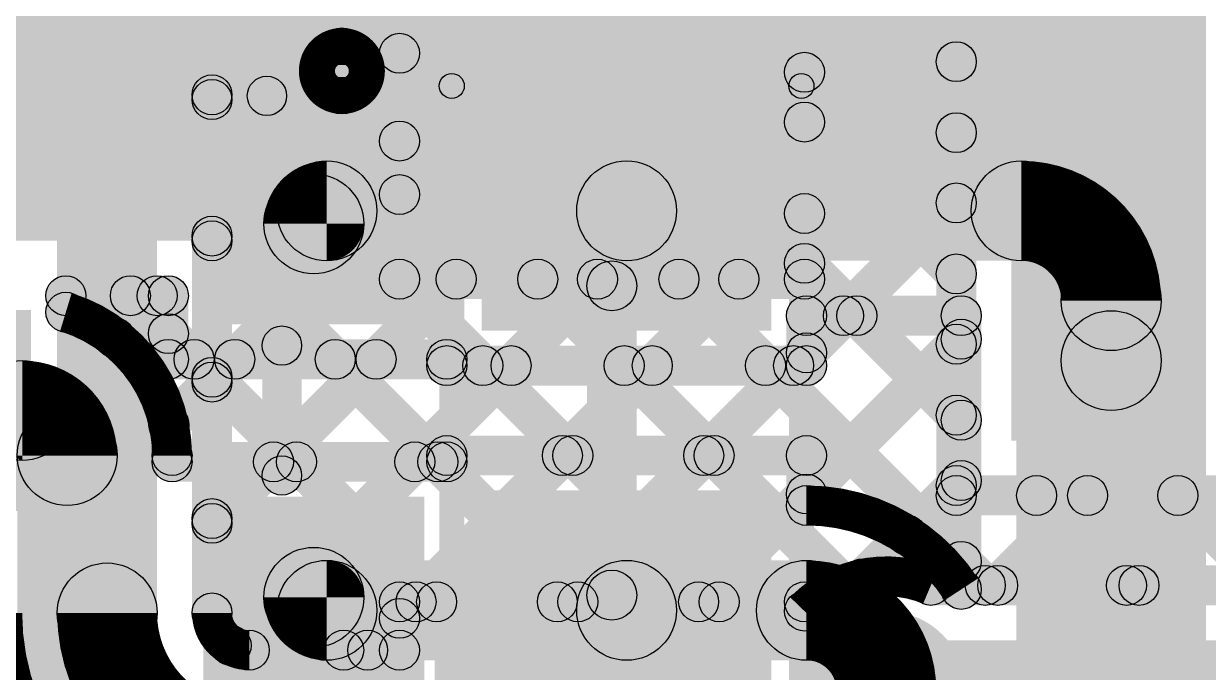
# Model space of a CAD drawing. Header units: millimetres. Extents: x 3.07 to 5.81, y 1.29 to 3.84.
# Drawn here: x 4.6853 to 4.9224, y 1.9496 to 2.0795 of the extents above; entities that cross this region are included whole.
import ezdxf

# ---------------------------------------------------------------- set-up
doc = ezdxf.new("R2010")
doc.units = ezdxf.units.MM
doc.header["$MEASUREMENT"] = 0
for name, color, linetype in [('BottomLayer', 5, 'Continuous'), ('BottomOverlay', 54, 'Continuous'), ('BottomPaste', 16, 'Continuous'), ('BottomSolder', 6, 'Continuous'), ('TopLayer', 1, 'Continuous'), ('TopOverlay', 2, 'Continuous'), ('TopPaste', 8, 'Continuous'), ('TopSolder', 216, 'Continuous'), ('ViaHoleLayer', 16, 'Continuous')]:
    doc.layers.add(name, color=color, linetype=linetype)

# ---------------------------------------------------------------- blocks, each defined once
blk = doc.blocks.new('1655_13')
at = {"layer": 'TopLayer'}
for points in [[(0.06693, 0.04331), (0.06693, 0.08268), (0.12598, 0.08268), (0.12598, 0.04331)], [(0.06693, -0.08268), (0.06693, -0.04331), (0.12598, -0.04331), (0.12598, -0.08268)]]:
    blk.add_hatch(color=1, dxfattribs=at).paths.add_polyline_path(points)
at = {"layer": 'TopOverlay'}
h = blk.add_hatch(color=2, dxfattribs=at)
edge = h.paths.add_edge_path()
edge.add_arc((0.09843, 0.03096), 0.005, 0, 360)
blk.add_hatch(color=2, dxfattribs=at).paths.add_polyline_path([(0.10343, -0.03096), (0.09343, -0.03096), (0.09343, 0.03096), (0.10343, 0.03096)])
h = blk.add_hatch(color=2, dxfattribs=at)
edge = h.paths.add_edge_path()
edge.add_arc((0.09843, -0.03096), 0.005, 0, 360)
at = {"layer": 'TopPaste'}
for points in [[(0.06693, 0.04331), (0.06693, 0.08268), (0.12598, 0.08268), (0.12598, 0.04331)], [(0.06693, -0.08268), (0.06693, -0.04331), (0.12598, -0.04331), (0.12598, -0.08268)]]:
    blk.add_hatch(color=8, dxfattribs=at).paths.add_polyline_path(points)
at = {"layer": 'TopSolder'}
for points in [[(0.06293, 0.03931), (0.06293, 0.08668), (0.12998, 0.08668), (0.12998, 0.03931)], [(0.06293, -0.08668), (0.06293, -0.03931), (0.12998, -0.03931), (0.12998, -0.08668)]]:
    blk.add_hatch(color=216, dxfattribs=at).paths.add_polyline_path(points)
at = {"layer": 'TopOverlay'}
for centre in [(0.09843, 0.03096), (0.09843, -0.03096)]:
    blk.add_circle(centre, 0.005, dxfattribs=at)
blk = doc.blocks.new('RES0805_B_32')
at = {"layer": 'BottomLayer'}
for points in [[(-0.06, 0.025), (-0.02, 0.025), (-0.02, -0.025), (-0.06, -0.025)], [(0.02, 0.025), (0.06, 0.025), (0.06, -0.025), (0.02, -0.025)]]:
    blk.add_hatch(color=5, dxfattribs=at).paths.add_polyline_path(points)
at = {"layer": 'BottomOverlay'}
h = blk.add_hatch(color=54, dxfattribs=at)
edge = h.paths.add_edge_path()
edge.add_arc((-0.065, 0.035), 0.0025, 0, 360)
h = blk.add_hatch(color=54, dxfattribs=at)
edge = h.paths.add_edge_path()
edge.add_arc((-0.065, 0.035), 0.0025, 0, 360)
for points in [[(0.065, 0.0375), (0.065, 0.0325), (-0.065, 0.0325), (-0.065, 0.0375)], [(-0.0625, -0.035), (-0.0675, -0.035), (-0.0675, 0.035), (-0.0625, 0.035)], [(0.0675, -0.035), (0.0625, -0.035), (0.0625, 0.035), (0.0675, 0.035)], [(0.065, -0.0325), (0.065, -0.0375), (-0.065, -0.0375), (-0.065, -0.0325)]]:
    blk.add_hatch(color=54, dxfattribs=at).paths.add_polyline_path(points)
h = blk.add_hatch(color=54, dxfattribs=at)
edge = h.paths.add_edge_path()
edge.add_arc((0.065, 0.035), 0.0025, 0, 360)
h = blk.add_hatch(color=54, dxfattribs=at)
edge = h.paths.add_edge_path()
edge.add_arc((0.065, 0.035), 0.0025, 0, 360)
h = blk.add_hatch(color=54, dxfattribs=at)
edge = h.paths.add_edge_path()
edge.add_arc((-0.065, -0.035), 0.0025, 0, 360)
h = blk.add_hatch(color=54, dxfattribs=at)
edge = h.paths.add_edge_path()
edge.add_arc((-0.065, -0.035), 0.0025, 0, 360)
h = blk.add_hatch(color=54, dxfattribs=at)
edge = h.paths.add_edge_path()
edge.add_arc((0.065, -0.035), 0.0025, 0, 360)
h = blk.add_hatch(color=54, dxfattribs=at)
edge = h.paths.add_edge_path()
edge.add_arc((0.065, -0.035), 0.0025, 0, 360)
at = {"layer": 'BottomPaste'}
for points in [[(-0.06, 0.025), (-0.02, 0.025), (-0.02, -0.025), (-0.06, -0.025)], [(0.02, 0.025), (0.06, 0.025), (0.06, -0.025), (0.02, -0.025)]]:
    blk.add_hatch(color=16, dxfattribs=at).paths.add_polyline_path(points)
at = {"layer": 'BottomSolder'}
for points in [[(-0.064, 0.029), (-0.016, 0.029), (-0.016, -0.029), (-0.064, -0.029)], [(0.016, 0.029), (0.064, 0.029), (0.064, -0.029), (0.016, -0.029)]]:
    blk.add_hatch(color=6, dxfattribs=at).paths.add_polyline_path(points)
at = {"layer": 'BottomOverlay'}
for centre in [(-0.065, 0.035), (-0.065, 0.035), (0.065, 0.035), (0.065, 0.035), (-0.065, -0.035), (-0.065, -0.035), (0.065, -0.035), (0.065, -0.035)]:
    blk.add_circle(centre, 0.0025, dxfattribs=at)
blk = doc.blocks.new('SOT_23_B_56')
at = {"layer": 'BottomLayer'}
for points in [[(-0.05354, 0.05748), (-0.02126, 0.05748), (-0.02126, 0.02126), (-0.05354, 0.02126)], [(0.02126, 0.05748), (0.05354, 0.05748), (0.05354, 0.02126), (0.02126, 0.02126)], [(-0.01614, -0.02126), (0.01614, -0.02126), (0.01614, -0.05748), (-0.01614, -0.05748)]]:
    blk.add_hatch(color=5, dxfattribs=at).paths.add_polyline_path(points)
at = {"layer": 'BottomOverlay'}
h = blk.add_hatch(color=54, dxfattribs=at)
edge = h.paths.add_edge_path()
edge.add_arc((-0.07161, 0.045), 0.005, 0, 360)
h = blk.add_hatch(color=54, dxfattribs=at)
edge = h.paths.add_edge_path()
edge.add_arc((-0.06439, 0.045), 0.005, 0, 360)
h = blk.add_hatch(color=54, dxfattribs=at)
edge = h.paths.add_edge_path()
edge.add_arc((-0.013, 0.033), 0.00394, 0, 360)
for points in [[(0.013, 0.03694), (0.013, 0.02906), (-0.013, 0.02906), (-0.013, 0.03694)], [(-0.05906, -0.034), (-0.06694, -0.034), (-0.06694, 0.03), (-0.05906, 0.03)], [(0.06694, -0.034), (0.05906, -0.034), (0.05906, 0.03), (0.06694, 0.03)], [(-0.024, -0.03006), (-0.024, -0.03794), (-0.063, -0.03794), (-0.063, -0.03006)], [(0.063, -0.03006), (0.063, -0.03794), (0.024, -0.03794), (0.024, -0.03006)]]:
    blk.add_hatch(color=54, dxfattribs=at).paths.add_polyline_path(points)
h = blk.add_hatch(color=54, dxfattribs=at)
edge = h.paths.add_edge_path()
edge.add_arc((0.013, 0.033), 0.00394, 0, 360)
h = blk.add_hatch(color=54, dxfattribs=at)
edge = h.paths.add_edge_path()
edge.add_arc((-0.063, 0.03), 0.00394, 0, 360)
h = blk.add_hatch(color=54, dxfattribs=at)
edge = h.paths.add_edge_path()
edge.add_arc((0.063, 0.03), 0.00394, 0, 360)
h = blk.add_hatch(color=54, dxfattribs=at)
edge = h.paths.add_edge_path()
edge.add_arc((-0.063, -0.034), 0.00394, 0, 360)
h = blk.add_hatch(color=54, dxfattribs=at)
edge = h.paths.add_edge_path()
edge.add_arc((-0.063, -0.034), 0.00394, 0, 360)
h = blk.add_hatch(color=54, dxfattribs=at)
edge = h.paths.add_edge_path()
edge.add_arc((-0.024, -0.034), 0.00394, 0, 360)
h = blk.add_hatch(color=54, dxfattribs=at)
edge = h.paths.add_edge_path()
edge.add_arc((0.024, -0.034), 0.00394, 0, 360)
h = blk.add_hatch(color=54, dxfattribs=at)
edge = h.paths.add_edge_path()
edge.add_arc((0.063, -0.034), 0.00394, 0, 360)
h = blk.add_hatch(color=54, dxfattribs=at)
edge = h.paths.add_edge_path()
edge.add_arc((0.063, -0.034), 0.00394, 0, 360)
at = {"layer": 'BottomPaste'}
for points in [[(-0.05354, 0.05748), (-0.02126, 0.05748), (-0.02126, 0.02126), (-0.05354, 0.02126)], [(0.02126, 0.05748), (0.05354, 0.05748), (0.05354, 0.02126), (0.02126, 0.02126)], [(-0.01614, -0.02126), (0.01614, -0.02126), (0.01614, -0.05748), (-0.01614, -0.05748)]]:
    blk.add_hatch(color=16, dxfattribs=at).paths.add_polyline_path(points)
at = {"layer": 'BottomSolder'}
for points in [[(-0.05754, 0.06148), (-0.01726, 0.06148), (-0.01726, 0.01726), (-0.05754, 0.01726)], [(0.01726, 0.06148), (0.05754, 0.06148), (0.05754, 0.01726), (0.01726, 0.01726)], [(-0.02014, -0.01726), (0.02014, -0.01726), (0.02014, -0.06148), (-0.02014, -0.06148)]]:
    blk.add_hatch(color=6, dxfattribs=at).paths.add_polyline_path(points)
at = {"layer": 'BottomOverlay', "const_width": 0.01}
blk.add_lwpolyline([(-0.06439, 0.045, 1), (-0.07161, 0.045, 1)], format="xyb", close=True, dxfattribs=at)
at = {"layer": 'BottomOverlay'}
for centre, radius in [((-0.07161, 0.045), 0.005), ((-0.06439, 0.045), 0.005), ((-0.013, 0.033), 0.00394), ((0.013, 0.033), 0.00394), ((-0.063, 0.03), 0.00394), ((0.063, 0.03), 0.00394), ((-0.063, -0.034), 0.00394), ((-0.063, -0.034), 0.00394), ((-0.024, -0.034), 0.00394), ((0.024, -0.034), 0.00394), ((0.063, -0.034), 0.00394), ((0.063, -0.034), 0.00394)]:
    blk.add_circle(centre, radius, dxfattribs=at)

msp = doc.modelspace()

# ---------------------------------------------------------------- hatches: boundary and pattern name
at = {"layer": 'BottomLayer'}
for points in [[(4.681, 2.036), (4.719, 2.036), (4.719, 3.474), (4.681, 3.474)], [(4.682, 2.036), (4.922, 2.036), (4.922, 2.084), (4.682, 2.084)], [(4.884, 1.449), (4.922, 1.449), (4.922, 2.071), (4.884, 2.071)], [(4.74597, 2.032), (4.74597, 2.052), (4.806, 2.052), (4.806, 2.032)], [(4.806, 2.032), (4.806, 2.052), (4.885, 2.052), (4.885, 2.032)], [(4.69374, 2.021), (4.69374, 2.029), (4.71426, 2.029), (4.71426, 2.021)], [(4.69374, 2.021), (4.69374, 2.029), (4.71426, 2.029), (4.71426, 2.021)], [(4.7064, 2.01373), (4.70074, 2.01939), (4.70918, 2.02783), (4.71484, 2.02217)], [(4.70383, 2.02217), (4.70949, 2.02783), (4.71709, 2.02023), (4.71143, 2.01457)], [(4.69774, 2.0217), (4.68974, 2.0217), (4.68974, 2.025), (4.69774, 2.025)], [(4.71826, 2.01226), (4.71026, 2.01226), (4.71026, 2.025), (4.71826, 2.025)], [(4.84483, 2.01074), (4.83917, 2.0164), (4.8466, 2.02383), (4.85226, 2.01817)], [(4.842, 2.017), (4.842, 2.025), (4.873, 2.025), (4.873, 2.017)], [(4.84925, 2.01817), (4.85491, 2.02383), (4.87583, 2.00291), (4.87017, 1.99725)], [(4.913, 2.012), (4.893, 2.012), (4.893, 2.024), (4.913, 2.024)], [(4.846, 2.011), (4.838, 2.011), (4.838, 2.021), (4.846, 2.021)], [(4.877, 1.9662), (4.869, 1.9662), (4.869, 2.021), (4.877, 2.021)], [(4.71143, 2.01457), (4.71709, 2.02023), (4.72223, 2.01509), (4.71657, 2.00943)], [(4.84483, 1.98246), (4.83917, 1.98812), (4.87017, 2.01912), (4.87583, 2.01346)], [(4.71426, 2.00826), (4.71426, 2.01626), (4.77, 2.01626), (4.77, 2.00826)], [(4.84226, 2.00817), (4.8366, 2.01383), (4.83917, 2.0164), (4.84483, 2.01074)], [(4.7172, 1.99626), (4.71155, 2.00191), (4.72472, 2.01509), (4.73038, 2.00943)], [(4.71657, 2.00943), (4.72223, 2.01509), (4.74275, 1.99457), (4.73709, 1.98891)], [(4.73814, 1.98891), (4.73249, 1.99457), (4.75301, 2.01509), (4.75866, 2.00943)], [(4.74485, 2.00943), (4.75051, 2.01509), (4.77103, 1.99457), (4.76537, 1.98891)], [(4.76643, 1.98891), (4.76077, 1.99457), (4.78003, 2.01383), (4.78569, 2.00817)], [(4.77, 2.007), (4.77, 2.015), (4.842, 2.015), (4.842, 2.007)], [(4.7744, 2.00817), (4.78006, 2.01383), (4.79806, 1.99583), (4.7924, 1.99017)], [(4.79597, 1.99017), (4.79032, 1.99583), (4.80832, 2.01383), (4.81397, 2.00817)], [(4.80268, 2.00817), (4.80834, 2.01383), (4.82634, 1.99583), (4.82068, 1.99017)], [(4.82426, 1.99017), (4.8186, 1.99583), (4.8366, 2.01383), (4.84226, 2.00817)], [(4.83097, 2.00817), (4.83662, 2.01383), (4.87583, 1.97462), (4.87017, 1.96897)], [(4.913, 1.433), (4.893, 1.433), (4.893, 2.012), (4.913, 2.012)], [(4.77, 1.989), (4.77, 1.997), (4.842, 1.997), (4.842, 1.989)], [(4.715, 1.98774), (4.715, 1.99574), (4.77, 1.99574), (4.77, 1.98774)], [(4.704, 1.895), (4.684, 1.895), (4.684, 1.993), (4.704, 1.993)], [(4.846, 1.983), (4.838, 1.983), (4.838, 1.993), (4.846, 1.993)], [(4.8649, 1.97425), (4.85925, 1.97991), (4.87017, 1.99083), (4.87583, 1.98517)], [(4.74597, 1.952), (4.74597, 1.972), (4.806, 1.972), (4.806, 1.952)], [(4.806, 1.952), (4.806, 1.972), (4.842, 1.972), (4.842, 1.952)]]:
    msp.add_hatch(color=5, dxfattribs=at).paths.add_polyline_path(points)
h = msp.add_hatch(color=5, dxfattribs=at)
edge = h.paths.add_edge_path()
edge.add_arc((4.74597, 2.042), 0.01, 0, 360)
h = msp.add_hatch(color=5, dxfattribs=at)
edge = h.paths.add_edge_path()
edge.add_arc((4.74597, 2.042), 0.01, 0, 360)
h = msp.add_hatch(color=5, dxfattribs=at)
edge = h.paths.add_edge_path()
edge.add_arc((4.806, 2.042), 0.01, 0, 360)
h = msp.add_hatch(color=5, dxfattribs=at)
edge = h.paths.add_edge_path()
edge.add_arc((4.806, 2.042), 0.01, 0, 360)
h = msp.add_hatch(color=5, dxfattribs=at)
edge = h.paths.add_edge_path()
edge.add_arc((4.885, 2.042), 0.01, 0, 360)
h = msp.add_hatch(color=5, dxfattribs=at)
edge = h.paths.add_edge_path()
edge.add_arc((4.885, 2.042), 0.01, 0, 360)
h = msp.add_hatch(color=5, dxfattribs=at)
edge = h.paths.add_edge_path()
edge.add_arc((4.74337, 2.0394), 0.01, 0, 360)
h = msp.add_hatch(color=5, dxfattribs=at)
edge = h.paths.add_edge_path()
edge.add_arc((4.903, 2.024), 0.01, 0, 360)
h = msp.add_hatch(color=5, dxfattribs=at)
edge = h.paths.add_edge_path()
edge.add_arc((4.903, 2.024), 0.01, 0, 360)
h = msp.add_hatch(color=5, dxfattribs=at)
edge = h.paths.add_edge_path()
edge.add_arc((4.69374, 2.025), 0.004, 0, 360)
h = msp.add_hatch(color=5, dxfattribs=at)
edge = h.paths.add_edge_path()
edge.add_arc((4.69374, 2.025), 0.004, 0, 360)
h = msp.add_hatch(color=5, dxfattribs=at)
edge = h.paths.add_edge_path()
edge.add_arc((4.69374, 2.025), 0.004, 0, 360)
h = msp.add_hatch(color=5, dxfattribs=at)
edge = h.paths.add_edge_path()
edge.add_arc((4.70666, 2.025), 0.004, 0, 360)
h = msp.add_hatch(color=5, dxfattribs=at)
edge = h.paths.add_edge_path()
edge.add_arc((4.71201, 2.025), 0.004, 0, 360)
h = msp.add_hatch(color=5, dxfattribs=at)
edge = h.paths.add_edge_path()
edge.add_arc((4.71426, 2.025), 0.004, 0, 360)
h = msp.add_hatch(color=5, dxfattribs=at)
edge = h.paths.add_edge_path()
edge.add_arc((4.71426, 2.025), 0.004, 0, 360)
h = msp.add_hatch(color=5, dxfattribs=at)
edge = h.paths.add_edge_path()
edge.add_arc((4.71426, 2.025), 0.004, 0, 360)
h = msp.add_hatch(color=5, dxfattribs=at)
edge = h.paths.add_edge_path()
edge.add_arc((4.69374, 2.0217), 0.004, 0, 360)
h = msp.add_hatch(color=5, dxfattribs=at)
edge = h.paths.add_edge_path()
edge.add_arc((4.69374, 2.0217), 0.004, 0, 360)
h = msp.add_hatch(color=5, dxfattribs=at)
edge = h.paths.add_edge_path()
edge.add_arc((4.842, 2.021), 0.004, 0, 360)
h = msp.add_hatch(color=5, dxfattribs=at)
edge = h.paths.add_edge_path()
edge.add_arc((4.842, 2.021), 0.004, 0, 360)
h = msp.add_hatch(color=5, dxfattribs=at)
edge = h.paths.add_edge_path()
edge.add_arc((4.84943, 2.021), 0.004, 0, 360)
h = msp.add_hatch(color=5, dxfattribs=at)
edge = h.paths.add_edge_path()
edge.add_arc((4.85208, 2.021), 0.004, 0, 360)
h = msp.add_hatch(color=5, dxfattribs=at)
edge = h.paths.add_edge_path()
edge.add_arc((4.873, 2.021), 0.004, 0, 360)
h = msp.add_hatch(color=5, dxfattribs=at)
edge = h.paths.add_edge_path()
edge.add_arc((4.873, 2.021), 0.004, 0, 360)
h = msp.add_hatch(color=5, dxfattribs=at)
edge = h.paths.add_edge_path()
edge.add_arc((4.903, 2.012), 0.01181, 0, 360)
h = msp.add_hatch(color=5, dxfattribs=at)
edge = h.paths.add_edge_path()
edge.add_arc((4.70357, 2.01656), 0.004, 0, 360)
h = msp.add_hatch(color=5, dxfattribs=at)
edge = h.paths.add_edge_path()
edge.add_arc((4.71426, 2.0174), 0.004, 0, 360)
h = msp.add_hatch(color=5, dxfattribs=at)
edge = h.paths.add_edge_path()
edge.add_arc((4.71426, 2.0174), 0.004, 0, 360)
h = msp.add_hatch(color=5, dxfattribs=at)
edge = h.paths.add_edge_path()
edge.add_arc((4.903, 2.012), 0.01, 0, 360)
h = msp.add_hatch(color=5, dxfattribs=at)
edge = h.paths.add_edge_path()
edge.add_arc((4.903, 2.012), 0.01, 0, 360)
h = msp.add_hatch(color=5, dxfattribs=at)
edge = h.paths.add_edge_path()
edge.add_arc((4.873, 2.01629), 0.004, 0, 360)
h = msp.add_hatch(color=5, dxfattribs=at)
edge = h.paths.add_edge_path()
edge.add_arc((4.71426, 2.01226), 0.004, 0, 360)
h = msp.add_hatch(color=5, dxfattribs=at)
edge = h.paths.add_edge_path()
edge.add_arc((4.71426, 2.01226), 0.004, 0, 360)
h = msp.add_hatch(color=5, dxfattribs=at)
edge = h.paths.add_edge_path()
edge.add_arc((4.7194, 2.01226), 0.004, 0, 360)
h = msp.add_hatch(color=5, dxfattribs=at)
edge = h.paths.add_edge_path()
edge.add_arc((4.7194, 2.01226), 0.004, 0, 360)
h = msp.add_hatch(color=5, dxfattribs=at)
edge = h.paths.add_edge_path()
edge.add_arc((4.72755, 2.01226), 0.004, 0, 360)
h = msp.add_hatch(color=5, dxfattribs=at)
edge = h.paths.add_edge_path()
edge.add_arc((4.74768, 2.01226), 0.004, 0, 360)
h = msp.add_hatch(color=5, dxfattribs=at)
edge = h.paths.add_edge_path()
edge.add_arc((4.75584, 2.01226), 0.004, 0, 360)
h = msp.add_hatch(color=5, dxfattribs=at)
edge = h.paths.add_edge_path()
edge.add_arc((4.77, 2.01226), 0.004, 0, 360)
h = msp.add_hatch(color=5, dxfattribs=at)
edge = h.paths.add_edge_path()
edge.add_arc((4.842, 2.01357), 0.004, 0, 360)
h = msp.add_hatch(color=5, dxfattribs=at)
edge = h.paths.add_edge_path()
edge.add_arc((4.842, 2.01357), 0.004, 0, 360)
h = msp.add_hatch(color=5, dxfattribs=at)
edge = h.paths.add_edge_path()
edge.add_arc((4.77, 2.011), 0.004, 0, 360)
h = msp.add_hatch(color=5, dxfattribs=at)
edge = h.paths.add_edge_path()
edge.add_arc((4.77723, 2.011), 0.004, 0, 360)
h = msp.add_hatch(color=5, dxfattribs=at)
edge = h.paths.add_edge_path()
edge.add_arc((4.78286, 2.011), 0.004, 0, 360)
h = msp.add_hatch(color=5, dxfattribs=at)
edge = h.paths.add_edge_path()
edge.add_arc((4.80551, 2.011), 0.004, 0, 360)
h = msp.add_hatch(color=5, dxfattribs=at)
edge = h.paths.add_edge_path()
edge.add_arc((4.81114, 2.011), 0.004, 0, 360)
h = msp.add_hatch(color=5, dxfattribs=at)
edge = h.paths.add_edge_path()
edge.add_arc((4.8338, 2.011), 0.004, 0, 360)
h = msp.add_hatch(color=5, dxfattribs=at)
edge = h.paths.add_edge_path()
edge.add_arc((4.83943, 2.011), 0.004, 0, 360)
h = msp.add_hatch(color=5, dxfattribs=at)
edge = h.paths.add_edge_path()
edge.add_arc((4.83943, 2.011), 0.004, 0, 360)
h = msp.add_hatch(color=5, dxfattribs=at)
edge = h.paths.add_edge_path()
edge.add_arc((4.842, 2.011), 0.004, 0, 360)
h = msp.add_hatch(color=5, dxfattribs=at)
edge = h.paths.add_edge_path()
edge.add_arc((4.842, 2.011), 0.004, 0, 360)
h = msp.add_hatch(color=5, dxfattribs=at)
edge = h.paths.add_edge_path()
edge.add_arc((4.685, 2.002), 0.01, 0, 360)
h = msp.add_hatch(color=5, dxfattribs=at)
edge = h.paths.add_edge_path()
edge.add_arc((4.685, 2.002), 0.01, 0, 360)
h = msp.add_hatch(color=5, dxfattribs=at)
edge = h.paths.add_edge_path()
edge.add_arc((4.873, 2.00008), 0.004, 0, 360)
h = msp.add_hatch(color=5, dxfattribs=at)
edge = h.paths.add_edge_path()
edge.add_arc((4.694, 1.993), 0.01, 0, 360)
h = msp.add_hatch(color=5, dxfattribs=at)
edge = h.paths.add_edge_path()
edge.add_arc((4.694, 1.993), 0.01, 0, 360)
h = msp.add_hatch(color=5, dxfattribs=at)
edge = h.paths.add_edge_path()
edge.add_arc((4.71438, 1.99909), 0.004, 0, 360)
h = msp.add_hatch(color=5, dxfattribs=at)
edge = h.paths.add_edge_path()
edge.add_arc((4.715, 1.993), 0.004, 0, 360)
h = msp.add_hatch(color=5, dxfattribs=at)
edge = h.paths.add_edge_path()
edge.add_arc((4.77, 1.993), 0.004, 0, 360)
h = msp.add_hatch(color=5, dxfattribs=at)
edge = h.paths.add_edge_path()
edge.add_arc((4.79314, 1.993), 0.004, 0, 360)
h = msp.add_hatch(color=5, dxfattribs=at)
edge = h.paths.add_edge_path()
edge.add_arc((4.79523, 1.993), 0.004, 0, 360)
h = msp.add_hatch(color=5, dxfattribs=at)
edge = h.paths.add_edge_path()
edge.add_arc((4.82143, 1.993), 0.004, 0, 360)
h = msp.add_hatch(color=5, dxfattribs=at)
edge = h.paths.add_edge_path()
edge.add_arc((4.82351, 1.993), 0.004, 0, 360)
h = msp.add_hatch(color=5, dxfattribs=at)
edge = h.paths.add_edge_path()
edge.add_arc((4.842, 1.993), 0.004, 0, 360)
h = msp.add_hatch(color=5, dxfattribs=at)
edge = h.paths.add_edge_path()
edge.add_arc((4.842, 1.993), 0.004, 0, 360)
h = msp.add_hatch(color=5, dxfattribs=at)
edge = h.paths.add_edge_path()
edge.add_arc((4.715, 1.99174), 0.004, 0, 360)
h = msp.add_hatch(color=5, dxfattribs=at)
edge = h.paths.add_edge_path()
edge.add_arc((4.73532, 1.99174), 0.004, 0, 360)
h = msp.add_hatch(color=5, dxfattribs=at)
edge = h.paths.add_edge_path()
edge.add_arc((4.73992, 1.99174), 0.004, 0, 360)
h = msp.add_hatch(color=5, dxfattribs=at)
edge = h.paths.add_edge_path()
edge.add_arc((4.7636, 1.99174), 0.004, 0, 360)
h = msp.add_hatch(color=5, dxfattribs=at)
edge = h.paths.add_edge_path()
edge.add_arc((4.7682, 1.99174), 0.004, 0, 360)
h = msp.add_hatch(color=5, dxfattribs=at)
edge = h.paths.add_edge_path()
edge.add_arc((4.77, 1.99174), 0.004, 0, 360)
h = msp.add_hatch(color=5, dxfattribs=at)
edge = h.paths.add_edge_path()
edge.add_arc((4.873, 1.988), 0.004, 0, 360)
h = msp.add_hatch(color=5, dxfattribs=at)
edge = h.paths.add_edge_path()
edge.add_arc((4.842, 1.98529), 0.004, 0, 360)
h = msp.add_hatch(color=5, dxfattribs=at)
edge = h.paths.add_edge_path()
edge.add_arc((4.842, 1.983), 0.004, 0, 360)
h = msp.add_hatch(color=5, dxfattribs=at)
edge = h.paths.add_edge_path()
edge.add_arc((4.842, 1.983), 0.004, 0, 360)
h = msp.add_hatch(color=5, dxfattribs=at)
edge = h.paths.add_edge_path()
edge.add_arc((4.86208, 1.97708), 0.004, 0, 360)
h = msp.add_hatch(color=5, dxfattribs=at)
edge = h.paths.add_edge_path()
edge.add_arc((4.873, 1.9718), 0.004, 0, 360)
h = msp.add_hatch(color=5, dxfattribs=at)
edge = h.paths.add_edge_path()
edge.add_arc((4.74337, 1.9646), 0.01, 0, 360)
h = msp.add_hatch(color=5, dxfattribs=at)
edge = h.paths.add_edge_path()
edge.add_arc((4.74597, 1.962), 0.01, 0, 360)
h = msp.add_hatch(color=5, dxfattribs=at)
edge = h.paths.add_edge_path()
edge.add_arc((4.74597, 1.962), 0.01, 0, 360)
h = msp.add_hatch(color=5, dxfattribs=at)
edge = h.paths.add_edge_path()
edge.add_arc((4.806, 1.962), 0.01, 0, 360)
h = msp.add_hatch(color=5, dxfattribs=at)
edge = h.paths.add_edge_path()
edge.add_arc((4.806, 1.962), 0.01, 0, 360)
h = msp.add_hatch(color=5, dxfattribs=at)
edge = h.paths.add_edge_path()
edge.add_arc((4.842, 1.962), 0.01, 0, 360)
h = msp.add_hatch(color=5, dxfattribs=at)
edge = h.paths.add_edge_path()
edge.add_arc((4.842, 1.962), 0.01, 0, 360)
h = msp.add_hatch(color=5, dxfattribs=at)
edge = h.paths.add_edge_path()
edge.add_arc((4.873, 1.9662), 0.004, 0, 360)
h = msp.add_hatch(color=5, dxfattribs=at)
edge = h.paths.add_edge_path()
edge.add_arc((4.873, 1.9662), 0.004, 0, 360)
h = msp.add_hatch(color=5, dxfattribs=at)
edge = h.paths.add_edge_path()
edge.add_arc((4.858, 1.946), 0.01181, 0, 360)
h = msp.add_hatch(color=5, dxfattribs=at)
edge = h.paths.add_edge_path()
edge.add_arc((4.858, 1.946), 0.01, 0, 360)
at = {"layer": 'BottomSolder'}
h = msp.add_hatch(color=6, dxfattribs=at)
edge = h.paths.add_edge_path()
edge.add_arc((4.903, 2.012), 0.01581, 0, 360)
h = msp.add_hatch(color=6, dxfattribs=at)
edge = h.paths.add_edge_path()
edge.add_arc((4.858, 1.946), 0.01581, 0, 360)
at = {"layer": 'TopLayer'}
for points in [[(4.883, 1.996), (4.922, 1.996), (4.922, 2.444), (4.883, 2.444)], [(4.876, 1.985), (4.868, 1.985), (4.868, 2.41314), (4.876, 2.41314)], [(4.913, 2.012), (4.893, 2.012), (4.893, 2.366), (4.913, 2.366)], [(4.72583, 2.06145), (4.72017, 2.06711), (4.86917, 2.21611), (4.87483, 2.21045)], [(4.712, 1.96148), (4.692, 1.96148), (4.692, 2.21), (4.712, 2.21)], [(4.727, 1.96148), (4.719, 1.96148), (4.719, 2.21), (4.727, 2.21)], [(4.84443, 2.06691), (4.83877, 2.07257), (4.86917, 2.10297), (4.87483, 2.09731)], [(4.72017, 2.09068), (4.72583, 2.09634), (4.76337, 2.0588), (4.75771, 2.05314)], [(4.76454, 2.02832), (4.75654, 2.02832), (4.75654, 2.08969), (4.76454, 2.08969)], [(4.8456, 2.02832), (4.8376, 2.02832), (4.8376, 2.08969), (4.8456, 2.08969)], [(4.83877, 2.08522), (4.84443, 2.09088), (4.87483, 2.06048), (4.86917, 2.05482)], [(4.72583, 2.03316), (4.72017, 2.03882), (4.75771, 2.07636), (4.76337, 2.07071)], [(4.84443, 2.03863), (4.83877, 2.04428), (4.86917, 2.07468), (4.87483, 2.06903)], [(4.72017, 2.0624), (4.72583, 2.06806), (4.82735, 1.96653), (4.8217, 1.96087)], [(4.83877, 2.05694), (4.84443, 2.06259), (4.87483, 2.03219), (4.86917, 2.02654)], [(4.72583, 2.00488), (4.72017, 2.01054), (4.75771, 2.04808), (4.76337, 2.04242)], [(4.79496, 1.96087), (4.7893, 1.96653), (4.86917, 2.0464), (4.87483, 2.04074)], [(4.72017, 2.03411), (4.72583, 2.03977), (4.79907, 1.96653), (4.79341, 1.96087)], [(4.83877, 2.02865), (4.84443, 2.03431), (4.87483, 2.00391), (4.86917, 1.99825)], [(4.72583, 1.9766), (4.72017, 1.98225), (4.76906, 2.03114), (4.77472, 2.02549)], [(4.72965, 1.95214), (4.72399, 1.95779), (4.79735, 2.03114), (4.803, 2.02549)], [(4.76054, 2.02432), (4.76054, 2.03232), (4.8416, 2.03232), (4.8416, 2.02432)], [(4.76667, 1.96087), (4.76102, 1.96653), (4.82563, 2.03114), (4.83129, 2.02549)], [(4.78537, 2.02549), (4.79103, 2.03114), (4.85222, 1.96995), (4.84656, 1.96429)], [(4.81365, 2.02549), (4.81931, 2.03114), (4.88062, 1.96983), (4.87497, 1.96417)], [(4.82324, 1.96087), (4.81759, 1.96653), (4.86917, 2.01812), (4.87483, 2.01246)], [(4.72017, 2.00583), (4.72583, 2.01149), (4.77079, 1.96653), (4.76513, 1.96087)], [(4.85615, 1.9655), (4.85049, 1.97115), (4.86917, 1.98983), (4.87483, 1.98417)], [(4.872, 1.981), (4.872, 1.989), (4.933, 1.989), (4.933, 1.981)], [(4.88311, 1.96417), (4.87745, 1.96983), (4.89545, 1.98783), (4.90111, 1.98217)], [(4.88525, 1.98217), (4.89091, 1.98783), (4.90891, 1.96983), (4.90325, 1.96417)], [(4.91139, 1.96417), (4.90574, 1.96983), (4.92374, 1.98783), (4.92939, 1.98217)], [(4.91354, 1.98217), (4.91919, 1.98783), (4.93719, 1.96983), (4.93154, 1.96417)], [(4.72017, 1.97755), (4.72583, 1.9832), (4.75219, 1.95684), (4.74653, 1.95119)], [(4.86691, 1.963), (4.86691, 1.971), (5.122, 1.971), (5.122, 1.963)], [(4.76337, 1.95757), (4.75771, 1.96323), (4.76102, 1.96653), (4.76667, 1.96087)], [(4.76054, 1.9597), (4.76054, 1.9677), (4.8416, 1.9677), (4.8416, 1.9597)], [(4.76454, 1.95402), (4.75654, 1.95402), (4.75654, 1.9637), (4.76454, 1.9637)], [(4.75699, 1.95119), (4.75133, 1.95684), (4.75771, 1.96323), (4.76337, 1.95757)], [(4.73046, 1.95002), (4.73046, 1.95802), (4.76054, 1.95802), (4.76054, 1.95002)], [(4.858, 1.936), (4.858, 1.956), (5.122, 1.956), (5.122, 1.936)]]:
    msp.add_hatch(color=1, dxfattribs=at).paths.add_polyline_path(points)
h = msp.add_hatch(color=1, dxfattribs=at)
edge = h.paths.add_edge_path()
edge.add_arc((4.76054, 2.07354), 0.004, 0, 360)
h = msp.add_hatch(color=1, dxfattribs=at)
edge = h.paths.add_edge_path()
edge.add_arc((4.872, 2.07186), 0.004, 0, 360)
h = msp.add_hatch(color=1, dxfattribs=at)
edge = h.paths.add_edge_path()
edge.add_arc((4.8416, 2.06974), 0.004, 0, 360)
h = msp.add_hatch(color=1, dxfattribs=at)
edge = h.paths.add_edge_path()
edge.add_arc((4.723, 2.06523), 0.004, 0, 360)
h = msp.add_hatch(color=1, dxfattribs=at)
edge = h.paths.add_edge_path()
edge.add_arc((4.723, 2.06428), 0.004, 0, 360)
h = msp.add_hatch(color=1, dxfattribs=at)
edge = h.paths.add_edge_path()
edge.add_arc((4.8416, 2.05977), 0.004, 0, 360)
h = msp.add_hatch(color=1, dxfattribs=at)
edge = h.paths.add_edge_path()
edge.add_arc((4.872, 2.05765), 0.004, 0, 360)
h = msp.add_hatch(color=1, dxfattribs=at)
edge = h.paths.add_edge_path()
edge.add_arc((4.76054, 2.05597), 0.004, 0, 360)
h = msp.add_hatch(color=1, dxfattribs=at)
edge = h.paths.add_edge_path()
edge.add_arc((4.76054, 2.04525), 0.004, 0, 360)
h = msp.add_hatch(color=1, dxfattribs=at)
edge = h.paths.add_edge_path()
edge.add_arc((4.872, 2.04357), 0.004, 0, 360)
h = msp.add_hatch(color=1, dxfattribs=at)
edge = h.paths.add_edge_path()
edge.add_arc((4.8416, 2.04145), 0.004, 0, 360)
h = msp.add_hatch(color=1, dxfattribs=at)
edge = h.paths.add_edge_path()
edge.add_arc((4.723, 2.03694), 0.004, 0, 360)
h = msp.add_hatch(color=1, dxfattribs=at)
edge = h.paths.add_edge_path()
edge.add_arc((4.723, 2.03599), 0.004, 0, 360)
h = msp.add_hatch(color=1, dxfattribs=at)
edge = h.paths.add_edge_path()
edge.add_arc((4.8416, 2.03148), 0.004, 0, 360)
h = msp.add_hatch(color=1, dxfattribs=at)
edge = h.paths.add_edge_path()
edge.add_arc((4.872, 2.02936), 0.004, 0, 360)
h = msp.add_hatch(color=1, dxfattribs=at)
edge = h.paths.add_edge_path()
edge.add_arc((4.76054, 2.02832), 0.004, 0, 360)
h = msp.add_hatch(color=1, dxfattribs=at)
edge = h.paths.add_edge_path()
edge.add_arc((4.76054, 2.02832), 0.004, 0, 360)
h = msp.add_hatch(color=1, dxfattribs=at)
edge = h.paths.add_edge_path()
edge.add_arc((4.77189, 2.02832), 0.004, 0, 360)
h = msp.add_hatch(color=1, dxfattribs=at)
edge = h.paths.add_edge_path()
edge.add_arc((4.7882, 2.02832), 0.004, 0, 360)
h = msp.add_hatch(color=1, dxfattribs=at)
edge = h.paths.add_edge_path()
edge.add_arc((4.80017, 2.02832), 0.004, 0, 360)
h = msp.add_hatch(color=1, dxfattribs=at)
edge = h.paths.add_edge_path()
edge.add_arc((4.81648, 2.02832), 0.004, 0, 360)
h = msp.add_hatch(color=1, dxfattribs=at)
edge = h.paths.add_edge_path()
edge.add_arc((4.82846, 2.02832), 0.004, 0, 360)
h = msp.add_hatch(color=1, dxfattribs=at)
edge = h.paths.add_edge_path()
edge.add_arc((4.8416, 2.02832), 0.004, 0, 360)
h = msp.add_hatch(color=1, dxfattribs=at)
edge = h.paths.add_edge_path()
edge.add_arc((4.8416, 2.02832), 0.004, 0, 360)
h = msp.add_hatch(color=1, dxfattribs=at)
edge = h.paths.add_edge_path()
edge.add_arc((4.903, 2.012), 0.01181, 0, 360)
h = msp.add_hatch(color=1, dxfattribs=at)
edge = h.paths.add_edge_path()
edge.add_arc((4.903, 2.012), 0.01, 0, 360)
h = msp.add_hatch(color=1, dxfattribs=at)
edge = h.paths.add_edge_path()
edge.add_arc((4.872, 2.01529), 0.004, 0, 360)
h = msp.add_hatch(color=1, dxfattribs=at)
edge = h.paths.add_edge_path()
edge.add_arc((4.723, 2.00866), 0.004, 0, 360)
h = msp.add_hatch(color=1, dxfattribs=at)
edge = h.paths.add_edge_path()
edge.add_arc((4.723, 2.00771), 0.004, 0, 360)
h = msp.add_hatch(color=1, dxfattribs=at)
edge = h.paths.add_edge_path()
edge.add_arc((4.872, 2.00108), 0.004, 0, 360)
h = msp.add_hatch(color=1, dxfattribs=at)
edge = h.paths.add_edge_path()
edge.add_arc((4.872, 1.987), 0.004, 0, 360)
h = msp.add_hatch(color=1, dxfattribs=at)
edge = h.paths.add_edge_path()
edge.add_arc((4.872, 1.985), 0.004, 0, 360)
h = msp.add_hatch(color=1, dxfattribs=at)
edge = h.paths.add_edge_path()
edge.add_arc((4.872, 1.985), 0.004, 0, 360)
h = msp.add_hatch(color=1, dxfattribs=at)
edge = h.paths.add_edge_path()
edge.add_arc((4.88808, 1.985), 0.004, 0, 360)
h = msp.add_hatch(color=1, dxfattribs=at)
edge = h.paths.add_edge_path()
edge.add_arc((4.89828, 1.985), 0.004, 0, 360)
h = msp.add_hatch(color=1, dxfattribs=at)
edge = h.paths.add_edge_path()
edge.add_arc((4.91636, 1.985), 0.004, 0, 360)
h = msp.add_hatch(color=1, dxfattribs=at)
edge = h.paths.add_edge_path()
edge.add_arc((4.723, 1.98037), 0.004, 0, 360)
h = msp.add_hatch(color=1, dxfattribs=at)
edge = h.paths.add_edge_path()
edge.add_arc((4.723, 1.97942), 0.004, 0, 360)
h = msp.add_hatch(color=1, dxfattribs=at)
edge = h.paths.add_edge_path()
edge.add_arc((4.702, 1.96148), 0.01, 0, 360)
h = msp.add_hatch(color=1, dxfattribs=at)
edge = h.paths.add_edge_path()
edge.add_arc((4.702, 1.96148), 0.01, 0, 360)
h = msp.add_hatch(color=1, dxfattribs=at)
edge = h.paths.add_edge_path()
edge.add_arc((4.84939, 1.96712), 0.004, 0, 360)
h = msp.add_hatch(color=1, dxfattribs=at)
edge = h.paths.add_edge_path()
edge.add_arc((4.85332, 1.96833), 0.004, 0, 360)
h = msp.add_hatch(color=1, dxfattribs=at)
edge = h.paths.add_edge_path()
edge.add_arc((4.86691, 1.967), 0.004, 0, 360)
h = msp.add_hatch(color=1, dxfattribs=at)
edge = h.paths.add_edge_path()
edge.add_arc((4.86691, 1.967), 0.004, 0, 360)
h = msp.add_hatch(color=1, dxfattribs=at)
edge = h.paths.add_edge_path()
edge.add_arc((4.8778, 1.967), 0.004, 0, 360)
h = msp.add_hatch(color=1, dxfattribs=at)
edge = h.paths.add_edge_path()
edge.add_arc((4.88028, 1.967), 0.004, 0, 360)
h = msp.add_hatch(color=1, dxfattribs=at)
edge = h.paths.add_edge_path()
edge.add_arc((4.90608, 1.967), 0.004, 0, 360)
h = msp.add_hatch(color=1, dxfattribs=at)
edge = h.paths.add_edge_path()
edge.add_arc((4.90857, 1.967), 0.004, 0, 360)
h = msp.add_hatch(color=1, dxfattribs=at)
edge = h.paths.add_edge_path()
edge.add_arc((4.76054, 1.9637), 0.004, 0, 360)
h = msp.add_hatch(color=1, dxfattribs=at)
edge = h.paths.add_edge_path()
edge.add_arc((4.76054, 1.9637), 0.004, 0, 360)
h = msp.add_hatch(color=1, dxfattribs=at)
edge = h.paths.add_edge_path()
edge.add_arc((4.76384, 1.9637), 0.004, 0, 360)
h = msp.add_hatch(color=1, dxfattribs=at)
edge = h.paths.add_edge_path()
edge.add_arc((4.76384, 1.9637), 0.004, 0, 360)
h = msp.add_hatch(color=1, dxfattribs=at)
edge = h.paths.add_edge_path()
edge.add_arc((4.76796, 1.9637), 0.004, 0, 360)
h = msp.add_hatch(color=1, dxfattribs=at)
edge = h.paths.add_edge_path()
edge.add_arc((4.79213, 1.9637), 0.004, 0, 360)
h = msp.add_hatch(color=1, dxfattribs=at)
edge = h.paths.add_edge_path()
edge.add_arc((4.79624, 1.9637), 0.004, 0, 360)
h = msp.add_hatch(color=1, dxfattribs=at)
edge = h.paths.add_edge_path()
edge.add_arc((4.82041, 1.9637), 0.004, 0, 360)
h = msp.add_hatch(color=1, dxfattribs=at)
edge = h.paths.add_edge_path()
edge.add_arc((4.82453, 1.9637), 0.004, 0, 360)
h = msp.add_hatch(color=1, dxfattribs=at)
edge = h.paths.add_edge_path()
edge.add_arc((4.8416, 1.9637), 0.004, 0, 360)
h = msp.add_hatch(color=1, dxfattribs=at)
edge = h.paths.add_edge_path()
edge.add_arc((4.723, 1.96148), 0.004, 0, 360)
h = msp.add_hatch(color=1, dxfattribs=at)
edge = h.paths.add_edge_path()
edge.add_arc((4.723, 1.96148), 0.004, 0, 360)
h = msp.add_hatch(color=1, dxfattribs=at)
edge = h.paths.add_edge_path()
edge.add_arc((4.76054, 1.9604), 0.004, 0, 360)
h = msp.add_hatch(color=1, dxfattribs=at)
edge = h.paths.add_edge_path()
edge.add_arc((4.76054, 1.9604), 0.004, 0, 360)
h = msp.add_hatch(color=1, dxfattribs=at)
edge = h.paths.add_edge_path()
edge.add_arc((4.8416, 1.96185), 0.004, 0, 360)
h = msp.add_hatch(color=1, dxfattribs=at)
edge = h.paths.add_edge_path()
edge.add_arc((4.72682, 1.95496), 0.004, 0, 360)
h = msp.add_hatch(color=1, dxfattribs=at)
edge = h.paths.add_edge_path()
edge.add_arc((4.73046, 1.95402), 0.004, 0, 360)
h = msp.add_hatch(color=1, dxfattribs=at)
edge = h.paths.add_edge_path()
edge.add_arc((4.73046, 1.95402), 0.004, 0, 360)
h = msp.add_hatch(color=1, dxfattribs=at)
edge = h.paths.add_edge_path()
edge.add_arc((4.74936, 1.95402), 0.004, 0, 360)
h = msp.add_hatch(color=1, dxfattribs=at)
edge = h.paths.add_edge_path()
edge.add_arc((4.75416, 1.95402), 0.004, 0, 360)
h = msp.add_hatch(color=1, dxfattribs=at)
edge = h.paths.add_edge_path()
edge.add_arc((4.76054, 1.95402), 0.004, 0, 360)
h = msp.add_hatch(color=1, dxfattribs=at)
edge = h.paths.add_edge_path()
edge.add_arc((4.76054, 1.95402), 0.004, 0, 360)
h = msp.add_hatch(color=1, dxfattribs=at)
edge = h.paths.add_edge_path()
edge.add_arc((4.858, 1.946), 0.01181, 0, 360)
h = msp.add_hatch(color=1, dxfattribs=at)
edge = h.paths.add_edge_path()
edge.add_arc((4.858, 1.946), 0.01, 0, 360)
at = {"layer": 'TopSolder'}
h = msp.add_hatch(color=216, dxfattribs=at)
edge = h.paths.add_edge_path()
edge.add_arc((4.903, 2.012), 0.01581, 0, 360)
h = msp.add_hatch(color=216, dxfattribs=at)
edge = h.paths.add_edge_path()
edge.add_arc((4.858, 1.946), 0.01581, 0, 360)
at = {"layer": 'ViaHoleLayer'}
h = msp.add_hatch(color=16, dxfattribs=at)
edge = h.paths.add_edge_path()
edge.add_arc((4.903, 2.012), 0.00787, 0, 360)
h = msp.add_hatch(color=16, dxfattribs=at)
edge = h.paths.add_edge_path()
edge.add_arc((4.858, 1.946), 0.00787, 0, 360)

# ---------------------------------------------------------------- linework, layer by layer
at = {"layer": 'BottomLayer'}
for points, const_width in [([(4.74337, 2.0394, -0.414214), (4.74597, 2.042)], 0.02), ([(4.885, 2.042, -0.414214), (4.903, 2.024)], 0.02), ([(4.69374, 2.0217, -0.33005), (4.715, 1.993)], 0.008), ([(4.685, 2.002, -0.414214), (4.694, 1.993)], 0.02), ([(4.842, 1.983, -0.253561), (4.873, 1.9662)], 0.008), ([(4.74597, 1.962, -0.414214), (4.74337, 1.9646)], 0.02), ([(4.842, 1.962, -0.414214), (4.858, 1.946)], 0.02)]:
    msp.add_lwpolyline(points, format="xyb", dxfattribs=dict(at, const_width=const_width))
for centre, radius in [((4.74597, 2.042), 0.01), ((4.74597, 2.042), 0.01), ((4.806, 2.042), 0.01), ((4.806, 2.042), 0.01), ((4.885, 2.042), 0.01), ((4.885, 2.042), 0.01), ((4.74337, 2.0394), 0.01), ((4.903, 2.024), 0.01), ((4.903, 2.024), 0.01), ((4.69374, 2.025), 0.004), ((4.69374, 2.025), 0.004), ((4.69374, 2.025), 0.004), ((4.70666, 2.025), 0.004), ((4.71201, 2.025), 0.004), ((4.71426, 2.025), 0.004), ((4.71426, 2.025), 0.004), ((4.71426, 2.025), 0.004), ((4.69374, 2.0217), 0.004), ((4.69374, 2.0217), 0.004), ((4.842, 2.021), 0.004), ((4.842, 2.021), 0.004), ((4.84943, 2.021), 0.004), ((4.85208, 2.021), 0.004), ((4.873, 2.021), 0.004), ((4.873, 2.021), 0.004), ((4.70357, 2.01656), 0.004), ((4.71426, 2.0174), 0.004), ((4.71426, 2.0174), 0.004), ((4.903, 2.012), 0.01), ((4.903, 2.012), 0.01), ((4.873, 2.01629), 0.004), ((4.71426, 2.01226), 0.004), ((4.71426, 2.01226), 0.004), ((4.7194, 2.01226), 0.004), ((4.7194, 2.01226), 0.004), ((4.72755, 2.01226), 0.004), ((4.74768, 2.01226), 0.004), ((4.75584, 2.01226), 0.004), ((4.77, 2.01226), 0.004), ((4.842, 2.01357), 0.004), ((4.842, 2.01357), 0.004), ((4.77, 2.011), 0.004), ((4.77723, 2.011), 0.004), ((4.78286, 2.011), 0.004), ((4.80551, 2.011), 0.004), ((4.81114, 2.011), 0.004), ((4.8338, 2.011), 0.004), ((4.83943, 2.011), 0.004), ((4.83943, 2.011), 0.004), ((4.842, 2.011), 0.004), ((4.842, 2.011), 0.004), ((4.685, 2.002), 0.01), ((4.685, 2.002), 0.01), ((4.873, 2.00008), 0.004), ((4.694, 1.993), 0.01), ((4.694, 1.993), 0.01), ((4.71438, 1.99909), 0.004), ((4.715, 1.993), 0.004), ((4.77, 1.993), 0.004), ((4.79314, 1.993), 0.004), ((4.79523, 1.993), 0.004), ((4.82143, 1.993), 0.004), ((4.82351, 1.993), 0.004), ((4.842, 1.993), 0.004), ((4.842, 1.993), 0.004), ((4.715, 1.99174), 0.004), ((4.73532, 1.99174), 0.004), ((4.73992, 1.99174), 0.004), ((4.7636, 1.99174), 0.004), ((4.7682, 1.99174), 0.004), ((4.77, 1.99174), 0.004), ((4.873, 1.988), 0.004), ((4.842, 1.98529), 0.004), ((4.842, 1.983), 0.004), ((4.842, 1.983), 0.004), ((4.86208, 1.97708), 0.004), ((4.873, 1.9718), 0.004), ((4.74337, 1.9646), 0.01), ((4.74597, 1.962), 0.01), ((4.74597, 1.962), 0.01), ((4.806, 1.962), 0.01), ((4.806, 1.962), 0.01), ((4.842, 1.962), 0.01), ((4.842, 1.962), 0.01), ((4.873, 1.9662), 0.004), ((4.873, 1.9662), 0.004), ((4.858, 1.946), 0.01)]:
    msp.add_circle(centre, radius, dxfattribs=at)
at = {"layer": 'TopLayer'}
for points, const_width in [([(4.73046, 1.93302, -0.414214), (4.702, 1.96148)], 0.02), ([(4.8416, 1.96185, -0.31031), (4.86691, 1.967)], 0.008), ([(4.73046, 1.91202, -0.414214), (4.681, 1.96148)], 0.008), ([(4.73046, 1.95402, -0.414214), (4.723, 1.96148)], 0.008)]:
    msp.add_lwpolyline(points, format="xyb", dxfattribs=dict(at, const_width=const_width))
for centre, radius in [((4.76054, 2.07354), 0.004), ((4.872, 2.07186), 0.004), ((4.8416, 2.06974), 0.004), ((4.723, 2.06523), 0.004), ((4.723, 2.06428), 0.004), ((4.8416, 2.05977), 0.004), ((4.872, 2.05765), 0.004), ((4.76054, 2.05597), 0.004), ((4.76054, 2.04525), 0.004), ((4.872, 2.04357), 0.004), ((4.8416, 2.04145), 0.004), ((4.723, 2.03694), 0.004), ((4.723, 2.03599), 0.004), ((4.8416, 2.03148), 0.004), ((4.872, 2.02936), 0.004), ((4.76054, 2.02832), 0.004), ((4.76054, 2.02832), 0.004), ((4.77189, 2.02832), 0.004), ((4.7882, 2.02832), 0.004), ((4.80017, 2.02832), 0.004), ((4.81648, 2.02832), 0.004), ((4.82846, 2.02832), 0.004), ((4.8416, 2.02832), 0.004), ((4.8416, 2.02832), 0.004), ((4.903, 2.012), 0.01), ((4.872, 2.01529), 0.004), ((4.723, 2.00866), 0.004), ((4.723, 2.00771), 0.004), ((4.872, 2.00108), 0.004), ((4.872, 1.987), 0.004), ((4.872, 1.985), 0.004), ((4.872, 1.985), 0.004), ((4.88808, 1.985), 0.004), ((4.89828, 1.985), 0.004), ((4.91636, 1.985), 0.004), ((4.723, 1.98037), 0.004), ((4.723, 1.97942), 0.004), ((4.702, 1.96148), 0.01), ((4.702, 1.96148), 0.01), ((4.84939, 1.96712), 0.004), ((4.85332, 1.96833), 0.004), ((4.86691, 1.967), 0.004), ((4.86691, 1.967), 0.004), ((4.8778, 1.967), 0.004), ((4.88028, 1.967), 0.004), ((4.90608, 1.967), 0.004), ((4.90857, 1.967), 0.004), ((4.76054, 1.9637), 0.004), ((4.76054, 1.9637), 0.004), ((4.76384, 1.9637), 0.004), ((4.76384, 1.9637), 0.004), ((4.76796, 1.9637), 0.004), ((4.79213, 1.9637), 0.004), ((4.79624, 1.9637), 0.004), ((4.82041, 1.9637), 0.004), ((4.82453, 1.9637), 0.004), ((4.8416, 1.9637), 0.004), ((4.723, 1.96148), 0.004), ((4.723, 1.96148), 0.004), ((4.76054, 1.9604), 0.004), ((4.76054, 1.9604), 0.004), ((4.8416, 1.96185), 0.004), ((4.72682, 1.95496), 0.004), ((4.73046, 1.95402), 0.004), ((4.73046, 1.95402), 0.004), ((4.74936, 1.95402), 0.004), ((4.75416, 1.95402), 0.004), ((4.76054, 1.95402), 0.004), ((4.76054, 1.95402), 0.004), ((4.858, 1.946), 0.01)]:
    msp.add_circle(centre, radius, dxfattribs=at)

# ---------------------------------------------------------------- block references
msp.add_blockref('1655_13', (4.70461, 1.99601))
at = {"rotation": 270}
for name, p in [('SOT_23_B_56', (4.704, 2.002)), ('RES0805_B_32', (4.806, 2.002))]:
    msp.add_blockref(name, p, dxfattribs=at)

doc.saveas('drawing.dxf')
